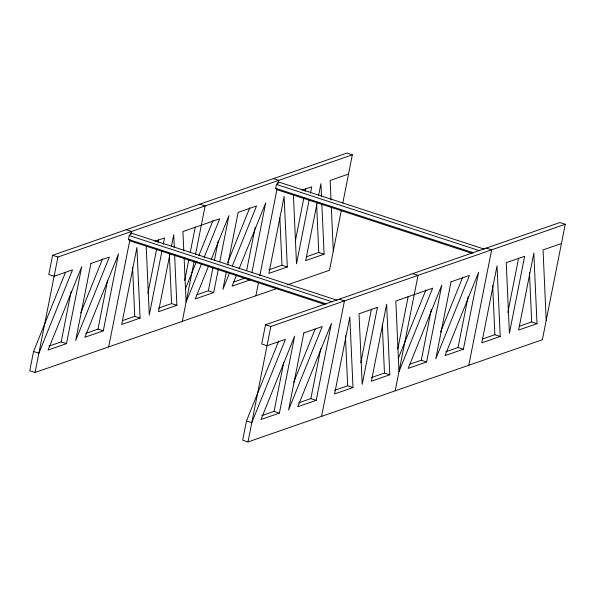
<?xml version="1.0" encoding="UTF-8"?>
<svg xmlns="http://www.w3.org/2000/svg" width="595" height="595" viewBox="0 0 595 595"><rect width="100%" height="100%" fill="white"/><g stroke="black" fill="none" stroke-linecap="round" stroke-linejoin="round"><path stroke-width="0.89" d="M65.465 272.436L33.558 351.489L29.75 370.73L35.075 372.47L277.791 288.203M342.802 203.029L352.344 154.812L347.026 153.071L52.613 255.285L48.797 274.526L54.123 276.259L72.523 269.87L38.883 353.229L33.558 351.489M35.075 372.47L57.931 257.018L352.344 154.812M48.894 346.164L61.159 341.909L71.199 291.2M66.484 343.642L81.723 266.679L48.083 350.031L66.484 343.642L61.159 341.909M85.695 333.393L97.967 329.132L107.643 280.238M103.285 330.872L118.524 253.901L84.884 337.253L103.285 330.872L97.967 329.132M324.907 304.469L129.695 240.774L128.483 239.406L129.241 235.561L131.212 233.084L337.03 300.23M108.677 346.915L129.918 239.651M130.997 234.192L131.532 231.47L126.214 229.73M147.91 293.238L156.693 248.874M157.95 242.537L158.486 239.815M162.019 250.607L149.286 314.896L146.206 246.174M163.275 244.27L164.525 237.933L154.886 241.28M169.962 253.753L158.486 311.706L176.886 305.317L174.64 255.166M171.397 246.508L173.725 234.735L174.313 247.736M184.71 280.461L188.838 259.636M190.266 252.392L195.286 227.045M182.278 321.36L194.156 261.376M195.591 254.132L205.141 205.915L199.816 204.174M196.975 294.756L208.369 290.806L213.032 267.259M214.468 260.015L218.231 241.005M208.466 266.27L195.294 298.928L213.694 292.539L218.35 269M219.786 261.755L228.934 215.576L211.24 259.398M226.479 271.238L222.894 289.349L229.484 273.016M227.729 264.894L238.134 212.378L256.534 205.989L232.258 266.144M246.605 270.784L255.21 227.32M251.93 272.517L265.734 202.798L239.026 268.962M472.11 253.358L276.898 189.671L275.686 188.303L276.452 184.45L278.423 181.973L484.241 249.119M255.887 295.812L258.587 282.171M259.844 275.812L276.943 189.455M278.021 183.996L278.743 180.359L273.417 178.626M246.464 420.948L242.656 440.188L247.974 441.929L542.387 339.715L565.25 224.27L559.925 222.53L265.511 324.744L261.703 343.984L267.029 345.717L285.429 339.336L251.789 422.688L246.464 420.948L278.72 341.032M247.974 441.929L270.837 326.476L565.25 224.27M295.477 240.321L303.904 197.763M305.161 191.426L305.696 188.712M309.221 199.504L296.496 263.793L293.417 195.071M310.478 193.167L311.735 186.83L302.096 190.169M261.8 415.63L274.064 411.368L283.748 362.474M317.172 202.65L305.696 260.595L324.096 254.206L321.85 204.063M318.608 195.405L320.936 183.632L321.516 196.633M279.39 413.101L294.629 336.138L260.989 419.49L279.39 413.101L274.064 411.368M341.366 210.266L329.489 270.256L287.43 284.856M298.601 402.852L310.865 398.59L320.727 348.789M316.19 400.331L331.43 323.36L297.79 406.72L316.19 400.331L310.865 398.59M321.583 416.374L344.438 300.929L339.113 299.188M360.815 362.697L371.392 309.274M397.795 349.02L408.192 296.503M395.184 390.826L418.04 275.373L412.722 273.641M409.881 364.214L421.275 360.265L431.315 309.556M426.593 361.998L441.832 285.035L408.192 368.387L426.593 361.998L421.275 360.265M445.804 351.742L458.076 347.487L468.116 296.779M463.393 349.22L478.633 272.257L444.993 355.609L463.393 349.22L458.076 347.487M468.786 365.271L491.649 249.818L486.323 248.085M507.84 312.501L518.602 258.171M80.764 312.933L102.615 258.795M185.276 289.215L196.372 261.718M198.804 255.701L213.017 220.47M201.348 264.314L186.086 302.119L184.093 257.546M204.122 257.434L219.733 218.767L182.925 231.544L183.803 251.045M227.625 262.685L249.826 207.692M236.602 274.979L232.095 286.15L250.495 279.762L245.928 278.274M293.67 382.392L315.171 329.117M398.181 358.673L425.923 289.929M440.531 332.151L462.724 277.151M348.536 174.052L330.136 180.441L331.006 199.942M122.496 320.616L134.767 316.354L140.085 318.094L136.924 247.513L121.685 324.483L140.085 318.094M158.426 308.143L171.568 303.576L176.886 305.317M233.783 281.978L245.17 278.029M268.828 269.81L281.971 265.251L287.296 266.984L284.135 196.409L268.895 273.373L287.296 266.984M306.507 256.735L318.771 252.473L324.096 254.206M561.442 243.511L543.042 249.9L546.203 320.474M334.524 390.38L347.666 385.813L352.991 387.553L349.83 316.971L334.591 393.942L352.991 387.553M371.325 377.602L384.467 373.035L389.792 374.776L386.631 304.194L371.392 381.164L389.792 374.776M482.612 338.971L494.876 334.71L500.202 336.443L497.033 265.868L481.794 342.832L500.202 336.443M519.413 326.194L531.677 321.932L537.002 323.673L533.841 253.091L518.602 330.054L537.002 323.673M276.452 184.45L479.615 250.733M275.686 188.303L473.553 252.853M129.241 235.561L332.404 301.844M128.483 239.406L326.343 303.963M208.369 290.806L213.694 292.539M52.613 255.285L57.931 257.018M265.511 324.744L270.837 326.476M529.476 272.711L531.677 321.932M492.667 285.488L494.876 334.71M382.31 324.751L384.467 373.035M345.42 335.669L347.666 385.813M331.341 207.372L333.297 251.016M316.614 204.182L318.771 252.473M279.851 217.889L281.971 265.251M169.322 253.433L171.568 303.576M132.559 267.14L134.767 316.354M90.923 263.488L75.684 340.452L109.324 257.1L90.923 263.488M303.829 332.947L288.59 409.91L322.23 326.558L303.829 332.947M377.431 307.392L362.191 384.355L359.03 313.781L377.431 307.392M451.032 281.837L435.793 358.807L469.433 275.448L451.032 281.837M524.641 256.289L509.402 333.252L506.241 262.678L524.641 256.289M432.632 288.225L398.992 371.578L395.831 301.003L432.632 288.225"/></g></svg>
